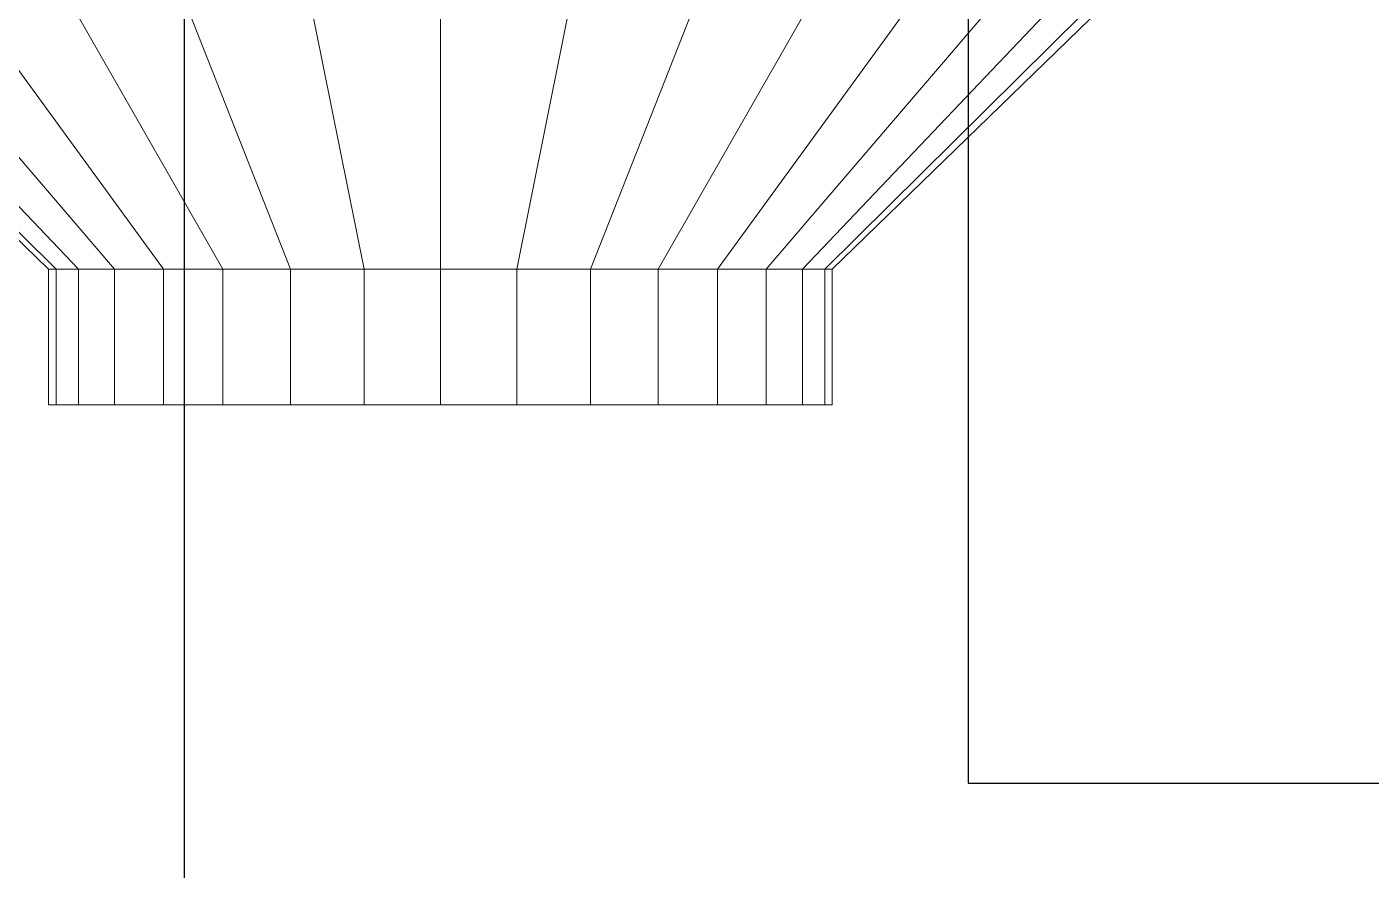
# Model space of a CAD drawing. Header units: millimetres. Extents: x -92759 to 184353, y -15225 to 86714.
# Drawn here: x 54170.9 to 54428.2, y 78374.6 to 78536.1 of the extents above; entities that cross this region are included whole.
import ezdxf

# ---------------------------------------------------------------- set-up
doc = ezdxf.new("R2010")
doc.units = ezdxf.units.MM
for name, color, linetype in [('0-1', 9, 'Continuous'), ('A-_DETA----_E-2', 9, 'Continuous'), ('M-_SANIFIXR_E', 9, 'Continuous')]:
    doc.layers.add(name, color=color, linetype=linetype)
doc.layers.add('M-ACMV_FAF', color=86, linetype='Continuous', lineweight=9)
doc.layers.add('M-ACMV_FCU-1', color=86, linetype='Continuous', lineweight=9)

# ---------------------------------------------------------------- blocks, each defined once
blk = doc.blocks.new('1599_FURN_RHH_BLK8 _NEW__2ND STY_dwg-10261561-BLK8_RHH_2ND STOREY PLAN')
at = {"layer": 'A-_DETA----_E-2'}
for p, q in [((-36099.78, -1100.1), (-36099.78, -200.1)), ((-35949.78, -350.1), (-35949.78, -950.1)), ((-35949.78, -950.1), (-35649.78, -950.1))]:
    blk.add_line(p, q, dxfattribs=at)
blk = doc.blocks.new('A$C3019c3af')
at = {"layer": 'A-_DETA----_E-2'}
for p, q in [((-28500, 45500), (-28500, 46400)), ((-28350, 46250), (-28350, 45650)), ((-28350, 45650), (-28050, 45650))]:
    blk.add_line(p, q, dxfattribs=at)
at = {"layer": 'M-_SANIFIXR_E'}
blk.add_blockref('1599_FURN_RHH_BLK8 _NEW__2ND STY_dwg-10261561-BLK8_RHH_2ND STOREY PLAN', (7599.78, 46600.1), dxfattribs=at)
blk = doc.blocks.new('A$C7ee587d2')
at = {"layer": 'M-ACMV_FAF', "lineweight": 5, "invisible_edges": 14}
for points in [[(-254.251043, 104, 31.319129), (-255.5, 104, 44), (-265.5, 104, 44), (-264.058896, 104, 29.368226)], [(-255.5, 104, 44), (-254.251043, 104, 56.680871), (-264.058896, 104, 58.631774), (-265.5, 104, 44)], [(-250.55217, 104, 19.125577), (-254.251043, 104, 31.319129), (-264.058896, 104, 29.368226), (-259.790965, 104, 15.298743)], [(-254.251043, 104, 56.680871), (-250.55217, 104, 68.874423), (-259.790965, 104, 72.701257), (-264.058896, 104, 58.631774)], [(-244.545525, 104, 7.887935), (-250.55217, 104, 19.125577), (-259.790965, 104, 15.298743), (-252.860221, 104, 2.332233)], [(-250.55217, 104, 68.874423), (-244.545525, 104, 80.112065), (-252.860221, 104, 85.667767), (-259.790965, 104, 72.701257)], [(-236.461941, 104, -1.961941), (-244.545525, 104, 7.887935), (-252.860221, 104, 2.332233), (-243.533009, 104, -9.033009)], [(-244.545525, 104, 80.112065), (-236.461941, 104, 89.961941), (-243.533009, 104, 97.033009), (-252.860221, 104, 85.667767)], [(-226.612065, 104, -10.045525), (-236.461941, 104, -1.961941), (-243.533009, 104, -9.033009), (-232.167767, 104, -18.360221)], [(-236.461941, 104, 89.961941), (-226.612065, 104, 98.045525), (-232.167767, 104, 106.360221), (-243.533009, 104, 97.033009)], [(-215.374423, 104, -16.05217), (-226.612065, 104, -10.045525), (-232.167767, 104, -18.360221), (-219.201257, 104, -25.290965)], [(-226.612065, 104, 98.045525), (-215.374423, 104, 104.05217), (-219.201257, 104, 113.290965), (-232.167767, 104, 106.360221)], [(-203.180871, 104, -19.751043), (-215.374423, 104, -16.05217), (-219.201257, 104, -25.290965), (-205.131774, 104, -29.558896)], [(-215.374423, 104, 104.05217), (-203.180871, 104, 107.751043), (-205.131774, 104, 117.558896), (-219.201257, 104, 113.290965)], [(-190.5, 104, -21), (-203.180871, 104, -19.751043), (-205.131774, 104, -29.558896), (-190.5, 104, -31)], [(-203.180871, 104, 107.751043), (-190.5, 104, 109), (-190.5, 104, 119), (-205.131774, 104, 117.558896)], [(-190.5, 104, 109), (-177.819129, 104, 107.751043), (-175.868226, 104, 117.558896), (-190.5, 104, 119)], [(-177.819129, 104, -19.751043), (-190.5, 104, -21), (-190.5, 104, -31), (-175.868226, 104, -29.558896)], [(-177.819129, 104, 107.751043), (-165.625577, 104, 104.05217), (-161.798743, 104, 113.290965), (-175.868226, 104, 117.558896)], [(-165.625577, 104, -16.05217), (-177.819129, 104, -19.751043), (-175.868226, 104, -29.558896), (-161.798743, 104, -25.290965)], [(-165.625577, 104, 104.05217), (-154.387935, 104, 98.045525), (-148.832233, 104, 106.360221), (-161.798743, 104, 113.290965)], [(-154.387935, 104, -10.045525), (-165.625577, 104, -16.05217), (-161.798743, 104, -25.290965), (-148.832233, 104, -18.360221)], [(-154.387935, 104, 98.045525), (-144.538059, 104, 89.961941), (-137.466991, 104, 97.033009), (-148.832233, 104, 106.360221)], [(-144.538059, 104, -1.961941), (-154.387935, 104, -10.045525), (-148.832233, 104, -18.360221), (-137.466991, 104, -9.033009)], [(-144.538059, 104, 89.961941), (-136.454475, 104, 80.112065), (-128.139779, 104, 85.667767), (-137.466991, 104, 97.033009)], [(-136.454475, 104, 7.887935), (-144.538059, 104, -1.961941), (-137.466991, 104, -9.033009), (-128.139779, 104, 2.332233)], [(-136.454475, 104, 80.112065), (-130.44783, 104, 68.874423), (-121.209035, 104, 72.701257), (-128.139779, 104, 85.667767)], [(-130.44783, 104, 19.125577), (-136.454475, 104, 7.887935), (-128.139779, 104, 2.332233), (-121.209035, 104, 15.298743)], [(-130.44783, 104, 68.874423), (-126.748957, 104, 56.680871), (-116.941104, 104, 58.631774), (-121.209035, 104, 72.701257)], [(-126.748957, 104, 31.319129), (-130.44783, 104, 19.125577), (-121.209035, 104, 15.298743), (-116.941104, 104, 29.368226)], [(-126.748957, 104, 56.680871), (-125.5, 104, 44), (-115.5, 104, 44), (-116.941104, 104, 58.631774)], [(-125.5, 104, 44), (-126.748957, 104, 31.319129), (-116.941104, 104, 29.368226), (-115.5, 104, 44)]]:
    blk.add_3dface(points, dxfattribs=at)
at = {"layer": 'M-ACMV_FAF', "lineweight": 5}
mesh = blk.add_polymesh((2, 32), dxfattribs=dict(at, n_close=True))
for k, corner in enumerate([(-190.5, 78, 119), (-175.868226, 78, 117.558896), (-161.798743, 78, 113.290965), (-148.832233, 78, 106.360221), (-137.466991, 78, 97.033009), (-128.139779, 78, 85.667767), (-121.209035, 78, 72.701257), (-116.941104, 78, 58.631774), (-115.5, 78, 44), (-116.941104, 78, 29.368226), (-121.209035, 78, 15.298743), (-128.139779, 78, 2.332233), (-137.466991, 78, -9.033009), (-148.832233, 78, -18.360221), (-161.798743, 78, -25.290965), (-175.868226, 78, -29.558896), (-190.5, 78, -31), (-205.131774, 78, -29.558896), (-219.201257, 78, -25.290965), (-232.167767, 78, -18.360221), (-243.533009, 78, -9.033009), (-252.860221, 78, 2.332233), (-259.790965, 78, 15.298743), (-264.058896, 78, 29.368226), (-265.5, 78, 44), (-264.058896, 78, 58.631774), (-259.790965, 78, 72.701257), (-252.860221, 78, 85.667767), (-243.533009, 78, 97.033009), (-232.167767, 78, 106.360221), (-219.201257, 78, 113.290965), (-205.131774, 78, 117.558896), (-190.5, 104, 119), (-175.868226, 104, 117.558896), (-161.798743, 104, 113.290965), (-148.832233, 104, 106.360221), (-137.466991, 104, 97.033009), (-128.139779, 104, 85.667767), (-121.209035, 104, 72.701257), (-116.941104, 104, 58.631774), (-115.5, 104, 44), (-116.941104, 104, 29.368226), (-121.209035, 104, 15.298743), (-128.139779, 104, 2.332233), (-137.466991, 104, -9.033009), (-148.832233, 104, -18.360221), (-161.798743, 104, -25.290965), (-175.868226, 104, -29.558896), (-190.5, 104, -31), (-205.131774, 104, -29.558896), (-219.201257, 104, -25.290965), (-232.167767, 104, -18.360221), (-243.533009, 104, -9.033009), (-252.860221, 104, 2.332233), (-259.790965, 104, 15.298743), (-264.058896, 104, 29.368226), (-265.5, 104, 44), (-264.058896, 104, 58.631774), (-259.790965, 104, 72.701257), (-252.860221, 104, 85.667767), (-243.533009, 104, 97.033009), (-232.167767, 104, 106.360221), (-219.201257, 104, 113.290965), (-205.131774, 104, 117.558896)]):
    mesh.set_mesh_vertex(divmod(k, 32), corner)
mesh = blk.add_polymesh((2, 32), dxfattribs=dict(at, n_close=True))
for k, corner in enumerate([(-190.5, -7.5, 207), (-158.700278, -7.5, 203.868001), (-128.122601, -7.5, 194.592364), (-99.942052, -7.5, 179.529547), (-75.241595, -7.5, 159.258405), (-54.970453, -7.5, 134.557948), (-39.907636, -7.5, 106.377399), (-30.631999, -7.5, 75.799722), (-27.5, -7.5, 44), (-30.631999, -7.5, 12.200278), (-39.907636, -7.5, -18.377399), (-54.970453, -7.5, -46.557948), (-75.241595, -7.5, -71.258405), (-99.942052, -7.5, -91.529547), (-128.122601, -7.5, -106.592364), (-158.700278, -7.5, -115.868001), (-190.5, -7.5, -119), (-222.299722, -7.5, -115.868001), (-252.877399, -7.5, -106.592364), (-281.057948, -7.5, -91.529547), (-305.758405, -7.5, -71.258405), (-326.029547, -7.5, -46.557948), (-341.092364, -7.5, -18.377399), (-350.368001, -7.5, 12.200278), (-353.5, -7.5, 44), (-350.368001, -7.5, 75.799722), (-341.092364, -7.5, 106.377399), (-326.029547, -7.5, 134.557948), (-305.758405, -7.5, 159.258405), (-281.057948, -7.5, 179.529547), (-252.877399, -7.5, 194.592364), (-222.299722, -7.5, 203.868001), (-190.5, 78, 119), (-175.868226, 78, 117.558896), (-161.798743, 78, 113.290965), (-148.832233, 78, 106.360221), (-137.466991, 78, 97.033009), (-128.139779, 78, 85.667767), (-121.209035, 78, 72.701257), (-116.941104, 78, 58.631774), (-115.5, 78, 44), (-116.941104, 78, 29.368226), (-121.209035, 78, 15.298743), (-128.139779, 78, 2.332233), (-137.466991, 78, -9.033009), (-148.832233, 78, -18.360221), (-161.798743, 78, -25.290965), (-175.868226, 78, -29.558896), (-190.5, 78, -31), (-205.131774, 78, -29.558896), (-219.201257, 78, -25.290965), (-232.167767, 78, -18.360221), (-243.533009, 78, -9.033009), (-252.860221, 78, 2.332233), (-259.790965, 78, 15.298743), (-264.058896, 78, 29.368226), (-265.5, 78, 44), (-264.058896, 78, 58.631774), (-259.790965, 78, 72.701257), (-252.860221, 78, 85.667767), (-243.533009, 78, 97.033009), (-232.167767, 78, 106.360221), (-219.201257, 78, 113.290965), (-205.131774, 78, 117.558896)]):
    mesh.set_mesh_vertex(divmod(k, 32), corner)
blk = doc.blocks.new('ACMV_B8_L2')
at = {"layer": 'M-ACMV_FAF', "lineweight": 5, "rotation": 180}
blk.add_blockref('A$C7ee587d2', (114723.12, -27148.21, 20.38), dxfattribs=at)

msp = doc.modelspace()

# ---------------------------------------------------------------- block references
at = {"layer": '0-1'}
msp.add_blockref('A$C3019c3af', (82701.06, 32741.24), dxfattribs=at)
at = {"layer": 'M-ACMV_FCU-1'}
msp.add_blockref('ACMV_B8_L2', (-60663.56, 105715.91), dxfattribs=at)

doc.saveas('drawing.dxf')
